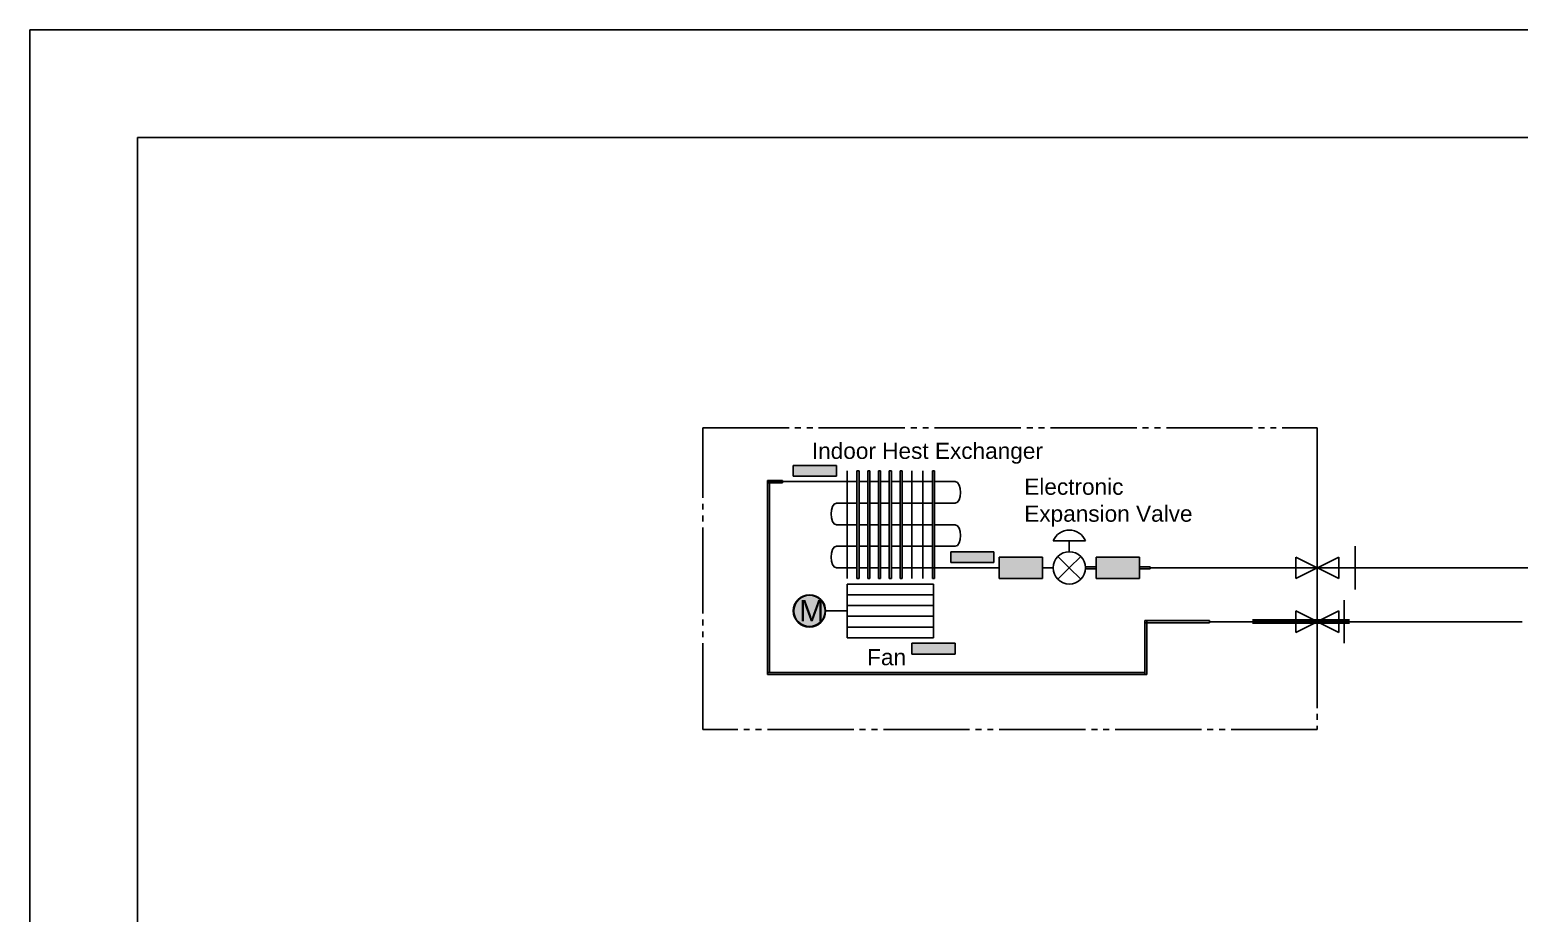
# Model space of a CAD drawing. Header units: millimetres. Extents: x 0 to 2953, y 0 to 987.
# Drawn here: x 1936.7 to 2074.9, y 905.1 to 987.1 of the extents above; entities that cross this region are included whole.
import ezdxf

# ---------------------------------------------------------------- set-up
doc = ezdxf.new("R2010")
doc.units = ezdxf.units.MM
for name, pattern in [('ACAD_ISO02W100', [15, 12, -3]), ('ACAD_ISO04W100', [30, 24, -3, 0, -3]), ('JIS_09_08', [10.75, 8, -0.55, 0.55, -0.55, 0.55, -0.55])]:
    doc.linetypes.add(name, pattern=pattern)
for name, color, linetype in [('COLUMNAS', 1, 'Continuous'), ('DIBUJO', 250, 'Continuous'), ('EJES PROYECTO', 250, 'JIS_09_08'), ('TEXTO PROYECTO', 250, 'ACAD_ISO04W100')]:
    doc.layers.add(name, color=color, linetype=linetype)
doc.styles.get("Standard").update_dxf_attribs({"font": 'arial.ttf', "height": 2.5})

msp = doc.modelspace()

# ---------------------------------------------------------------- hatches: boundary and pattern name
at = {"layer": 'COLUMNAS'}
h = msp.add_hatch(color=5, dxfattribs=at)
h.dxf.hatch_style = 1
h.paths.add_polyline_path([(2006.55, 945.3), (2005.15, 945.3), (2005.15, 945.1), (2006.55, 945.1)])
at = {"layer": 'COLUMNAS', "true_color": 0x000000}
h = msp.add_hatch(color=18, dxfattribs=at)
h.dxf.hatch_style = 1
h.paths.add_polyline_path([(2007.55, 933.2, 1), (2010.55, 933.2, 1)])
h.paths.add_polyline_path([(2010.5, 933.2, -1), (2007.6, 933.2, -1)], flags=16)
at = {"layer": 'DIBUJO'}
h = msp.add_hatch(color=1, dxfattribs=at)
h.dxf.hatch_style = 1
h.paths.add_polyline_path([(2011.55, 946.7), (2007.55, 946.7), (2007.55, 945.7), (2011.55, 945.7)])
h = msp.add_hatch(color=5, dxfattribs=at)
h.dxf.hatch_style = 1
h.paths.add_polyline_path([(2005.15, 927.5), (2005.35, 927.5), (2005.35, 945.1), (2005.15, 945.1)])
h = msp.add_hatch(color=256, dxfattribs=at)
h.dxf.hatch_style = 1
h.paths.add_polyline_path([(2013.65, 946.2), (2013.45, 946.2), (2013.45, 936.2), (2013.65, 936.2)])
h.paths.add_polyline_path([(2014.65, 946.2), (2014.45, 946.2), (2014.45, 936.2), (2014.65, 936.2)])
h.paths.add_polyline_path([(2015.65, 946.2), (2015.45, 946.2), (2015.45, 936.2), (2015.65, 936.2)])
h.paths.add_polyline_path([(2016.65, 946.2), (2016.45, 946.2), (2016.45, 936.2), (2016.65, 936.2)])
h.paths.add_polyline_path([(2017.65, 946.2), (2017.45, 946.2), (2017.45, 936.2), (2017.65, 936.2)])
h.paths.add_polyline_path([(2020.65, 946.2), (2020.45, 946.2), (2020.45, 936.2), (2020.65, 936.2)])
h = msp.add_hatch(color=1, dxfattribs=at)
h.dxf.hatch_style = 1
h.paths.add_polyline_path([(2026.15, 938.7), (2022.15, 938.7), (2022.15, 937.7), (2026.15, 937.7)])
h = msp.add_hatch(color=256, dxfattribs=at)
h.dxf.hatch_style = 1
h.paths.add_polyline_path([(2054.15, 937.21), (2051.65, 937.21), (2051.65, 937.19), (2054.15, 937.19)])
h = msp.add_hatch(color=256, dxfattribs=at)
h.dxf.hatch_style = 1
h.paths.add_polyline_path([(2054.15, 937.21), (2054.15, 937.19), (2058.15, 937.19), (2058.15, 937.21)])
h = msp.add_hatch(color=256, dxfattribs=at)
h.dxf.hatch_style = 1
h.paths.add_polyline_path([(2010.55, 933.2, 1), (2007.55, 933.2, 1)], flags=16)
h.paths.add_polyline_path([(2010.5, 933.2, 1), (2007.6, 933.2, 1)], flags=0)
h.paths.add_polyline_path([(2007.38, 931.12), (2010.71, 931.12), (2010.71, 935.25), (2007.38, 935.25)], flags=9)
h = msp.add_hatch(color=256, dxfattribs=at)
h.dxf.hatch_style = 1
h.paths.add_polyline_path([(2010.55, 933.2, 1), (2007.55, 933.2, 1)], flags=16)
h.paths.add_polyline_path([(2010.5, 933.2, 1), (2007.6, 933.2, 1)], flags=0)
h.paths.add_polyline_path([(2007.38, 931.12), (2010.71, 931.12), (2010.71, 935.25), (2007.38, 935.25)], flags=9)
h = msp.add_hatch(color=5, dxfattribs=at)
h.dxf.hatch_style = 1
h.paths.add_polyline_path([(2046.15, 932.1), (2046.15, 932.3), (2040.15, 932.3), (2040.15, 932.1)])
h = msp.add_hatch(color=5, dxfattribs=at)
h.dxf.hatch_style = 1
h.paths.add_polyline_path([(2040.35, 932.1), (2040.15, 932.1), (2040.15, 927.3), (2040.35, 927.3)])
at = {"layer": 'DIBUJO', "lineweight": 211}
h = msp.add_hatch(color=256, dxfattribs=at)
h.dxf.hatch_style = 1
h.paths.add_polyline_path([(2058.65, 932.21), (2050.15, 932.21), (2050.15, 932.19), (2058.65, 932.19)])
h.paths.add_polyline_path([(2059.15, 932.2), (2058.65, 932.2), (2058.65, 932.19), (2059.15, 932.19)])
h.paths.add_polyline_path([(2059.15, 932.21), (2058.65, 932.21), (2058.65, 932.2), (2059.15, 932.2)])
at = {"layer": 'DIBUJO'}
h = msp.add_hatch(color=1, dxfattribs=at)
h.dxf.hatch_style = 1
h.paths.add_polyline_path([(2022.55, 930.2), (2018.55, 930.2), (2018.55, 929.2), (2022.55, 929.2)])
h = msp.add_hatch(color=5, dxfattribs=at)
h.dxf.hatch_style = 1
h.paths.add_polyline_path([(2005.15, 927.3), (2040.15, 927.3), (2040.15, 927.5), (2005.15, 927.5)])
at = {"layer": 'TEXTO PROYECTO'}
h = msp.add_hatch(color=256, dxfattribs=at)
h.dxf.hatch_style = 1
h.paths.add_polyline_path([(2030.65, 938.2), (2026.65, 938.2), (2026.65, 936.2), (2030.65, 936.2)])
h.paths.add_polyline_path([(2039.65, 938.2), (2035.65, 938.2), (2035.65, 936.2), (2039.65, 936.2)])
h.paths.add_polyline_path([(2035.65, 937.3), (2034.65, 937.3), (2034.65, 937.1), (2035.65, 937.1)])
h.paths.add_polyline_path([(2040.65, 937.3), (2039.65, 937.3), (2039.65, 937.1), (2040.65, 937.1)])
h.paths.add_polyline_path([(2010.55, 933.2, 1), (2007.55, 933.2, 1)], flags=16)
h.paths.add_polyline_path([(2007.6, 933.2, -1), (2010.5, 933.2, -1)], flags=0)
h.paths.add_polyline_path([(2007.38, 931.12), (2010.71, 931.12), (2010.71, 935.25), (2007.38, 935.25)], flags=9)
h = msp.add_hatch(color=256, dxfattribs=at)
h.dxf.hatch_style = 1
h.paths.add_polyline_path([(2010.55, 933.2, 1), (2007.55, 933.2, 1)], flags=16)
h.paths.add_polyline_path([(2010.5, 933.2, 1), (2007.6, 933.2, 1)], flags=0)
h.paths.add_polyline_path([(2007.38, 931.12), (2010.71, 931.12), (2010.71, 935.25), (2007.38, 935.25)], flags=9)
h = msp.add_hatch(color=256, dxfattribs=at)
h.dxf.hatch_style = 1
h.paths.add_polyline_path([(2010.55, 933.2, 1), (2007.55, 933.2, 1)], flags=16)
h.paths.add_polyline_path([(2010.5, 933.2, 1), (2007.6, 933.2, 1)], flags=0)
h.paths.add_polyline_path([(2007.38, 931.12), (2010.71, 931.12), (2010.71, 935.25), (2007.38, 935.25)], flags=9)

# ---------------------------------------------------------------- linework, layer by layer
for p, q in [((1936.73, 987.14), (2356.73, 987.14)), ((1936.73, 987.14), (1936.73, 690.14)), ((1946.73, 977.14), (1946.73, 700.14)), ((1946.73, 977.14), (2346.79, 977.14))]:
    msp.add_line(p, q)
at = {"layer": 'DIBUJO'}
for p, q in [((2007.55, 945.7), (2007.55, 946.7)), ((2007.55, 946.7), (2011.55, 946.7)), ((2011.55, 946.7), (2011.55, 945.7)), ((2006.55, 945.2), (2012.55, 945.2)), ((2007.55, 945.7), (2011.55, 945.7)), ((2012.55, 946.2), (2012.55, 936.2)), ((2012.55, 945.2), (2013.45, 945.2)), ((2013.45, 946.2), (2013.65, 946.2)), ((2013.45, 946.2), (2013.45, 936.2)), ((2013.65, 946.2), (2013.65, 936.2)), ((2013.65, 945.2), (2014.45, 945.2)), ((2014.45, 946.2), (2014.65, 946.2)), ((2014.45, 946.2), (2014.45, 936.2)), ((2014.65, 946.2), (2014.65, 936.2)), ((2014.65, 945.2), (2015.45, 945.2)), ((2015.45, 946.2), (2015.65, 946.2)), ((2015.45, 946.2), (2015.45, 936.2)), ((2015.65, 946.2), (2015.65, 936.2)), ((2015.65, 945.2), (2016.45, 945.2)), ((2016.45, 946.2), (2016.65, 946.2)), ((2016.45, 946.2), (2016.45, 936.2)), ((2016.65, 946.2), (2016.65, 936.2)), ((2016.65, 945.2), (2017.45, 945.2)), ((2017.45, 946.2), (2017.65, 946.2)), ((2017.45, 946.2), (2017.45, 936.2)), ((2017.65, 946.2), (2017.65, 936.2)), ((2017.65, 945.2), (2020.45, 945.2)), ((2018.55, 946.2), (2018.55, 936.2)), ((2019.55, 946.2), (2019.55, 936.2)), ((2020.45, 946.2), (2020.45, 936.2)), ((2020.45, 946.2), (2020.65, 946.2)), ((2020.65, 946.2), (2020.65, 936.2)), ((2020.65, 945.2), (2022.55, 945.2)), ((2011.55, 943.2), (2013.45, 943.2)), ((2013.65, 943.2), (2014.45, 943.2)), ((2014.65, 943.2), (2015.45, 943.2)), ((2015.65, 943.2), (2016.45, 943.2)), ((2016.65, 943.2), (2017.45, 943.2)), ((2017.65, 943.2), (2020.45, 943.2)), ((2020.65, 943.2), (2022.55, 943.2)), ((2011.55, 941.2), (2013.45, 941.2)), ((2013.65, 941.2), (2014.45, 941.2)), ((2014.65, 941.2), (2015.45, 941.2)), ((2015.65, 941.2), (2016.45, 941.2)), ((2016.65, 941.2), (2017.45, 941.2)), ((2017.65, 941.2), (2020.45, 941.2)), ((2020.65, 941.2), (2022.55, 941.2)), ((2031.65, 939.7), (2034.65, 939.7)), ((2033.15, 938.7), (2033.15, 939.7)), ((2011.55, 939.2), (2013.45, 939.2)), ((2013.65, 939.2), (2014.45, 939.2)), ((2014.65, 939.2), (2015.45, 939.2)), ((2015.65, 939.2), (2016.45, 939.2)), ((2016.65, 939.2), (2017.45, 939.2)), ((2017.65, 939.2), (2020.45, 939.2)), ((2020.65, 939.2), (2022.55, 939.2)), ((2022.15, 937.7), (2022.15, 938.7)), ((2022.15, 938.7), (2026.15, 938.7)), ((2026.15, 938.7), (2026.15, 937.7)), ((2030.65, 938.2), (2026.65, 938.2)), ((2026.65, 938.2), (2026.65, 936.2)), ((2030.65, 936.2), (2030.65, 938.2)), ((2033.15, 937.2), (2032.09, 938.26)), ((2033.15, 937.2), (2034.21, 938.26)), ((2039.65, 938.2), (2035.65, 938.2)), ((2035.65, 938.2), (2035.65, 936.2)), ((2039.65, 936.2), (2039.65, 938.2)), ((2054.15, 936.2), (2054.15, 938.2)), ((2056.13, 937.21), (2054.15, 938.2)), ((2056.17, 937.21), (2058.15, 938.2)), ((2058.15, 936.2), (2058.15, 938.2)), ((2059.65, 939.2), (2059.65, 935.2)), ((2011.55, 937.2), (2013.45, 937.2)), ((2013.65, 937.2), (2014.45, 937.2)), ((2014.65, 937.2), (2015.45, 937.2)), ((2015.65, 937.2), (2016.45, 937.2)), ((2016.65, 937.2), (2017.45, 937.2)), ((2017.65, 937.2), (2020.65, 937.2)), ((2020.65, 937.2), (2026.65, 937.2)), ((2022.15, 937.7), (2026.15, 937.7)), ((2030.65, 937.2), (2031.65, 937.2)), ((2033.15, 937.2), (2032.09, 936.14)), ((2033.15, 937.2), (2034.21, 936.14)), ((2034.65, 937.3), (2034.65, 937.1)), ((2034.65, 937.1), (2034.65, 937.3)), ((2034.65, 937.3), (2035.65, 937.3)), ((2035.65, 937.1), (2034.65, 937.1)), ((2035.65, 937.1), (2035.65, 937.3)), ((2035.65, 937.3), (2035.65, 937.1)), ((2040.65, 937.3), (2039.65, 937.3)), ((2039.65, 937.3), (2039.65, 937.1)), ((2039.65, 937.1), (2040.65, 937.1)), ((2040.65, 937.1), (2040.65, 937.3)), ((2060.65, 937.21), (2051.65, 937.21)), ((2051.65, 937.21), (2051.65, 937.19)), ((2060.65, 937.19), (2051.65, 937.19)), ((2056.13, 937.19), (2054.15, 936.2)), ((2056.17, 937.19), (2058.15, 936.2)), ((2060.65, 937.21), (2060.65, 937.19)), ((2012.55, 935.7), (2012.55, 930.7)), ((2012.55, 935.7), (2020.55, 935.7)), ((2013.45, 936.2), (2013.65, 936.2)), ((2014.45, 936.2), (2014.65, 936.2)), ((2015.45, 936.2), (2015.65, 936.2)), ((2016.45, 936.2), (2016.65, 936.2)), ((2017.45, 936.2), (2017.65, 936.2)), ((2020.45, 936.2), (2020.65, 936.2)), ((2020.55, 935.7), (2020.55, 930.7)), ((2026.65, 936.2), (2030.65, 936.2)), ((2035.65, 936.2), (2039.65, 936.2)), ((2012.55, 934.7), (2020.55, 934.7)), ((2058.65, 934.2), (2058.65, 930.2)), ((2012.55, 933.2), (2010.55, 933.2)), ((2020.55, 933.7), (2012.55, 933.7)), ((2020.55, 932.7), (2012.55, 932.7)), ((2054.15, 932.21), (2054.15, 933.2)), ((2056.13, 932.21), (2054.15, 933.2)), ((2056.17, 932.21), (2058.15, 933.2)), ((2058.15, 932.21), (2058.15, 933.2)), ((2020.55, 931.7), (2012.55, 931.7)), ((2054.15, 931.2), (2054.15, 932.19)), ((2056.13, 932.19), (2054.15, 931.2)), ((2056.17, 932.19), (2058.15, 931.2)), ((2058.15, 931.2), (2058.15, 932.19)), ((2059.15, 932.21), (2059.15, 932.19)), ((2020.55, 930.7), (2012.55, 930.7)), ((2018.55, 929.2), (2018.55, 930.2)), ((2018.55, 930.2), (2022.55, 930.2)), ((2022.55, 930.2), (2022.55, 929.2)), ((2018.55, 929.2), (2022.55, 929.2))]:
    msp.add_line(p, q, dxfattribs=at)
at = {"layer": 'DIBUJO', "color": 5}
for p, q in [((2005.15, 945.3), (2006.55, 945.3)), ((2005.15, 945.1), (2005.15, 945.3)), ((2005.15, 927.5), (2005.15, 945.1)), ((2005.15, 945.1), (2005.35, 945.1)), ((2006.55, 945.1), (2005.15, 945.1)), ((2005.35, 945.1), (2005.35, 927.5)), ((2006.55, 945.3), (2006.55, 945.1)), ((2046.15, 932.3), (2040.15, 932.3)), ((2040.15, 932.3), (2040.15, 932.1)), ((2040.15, 932.3), (2040.15, 927.3)), ((2046.15, 932.1), (2040.15, 932.1)), ((2040.35, 927.3), (2040.35, 932.3)), ((2046.15, 932.3), (2046.15, 932.1)), ((2050.15, 932.2), (2046.15, 932.2)), ((2059.15, 932.2), (2075.15, 932.2)), ((2005.15, 927.3), (2005.15, 927.5)), ((2005.15, 927.5), (2040.15, 927.5)), ((2005.35, 927.5), (2005.15, 927.5)), ((2040.15, 927.3), (2005.15, 927.3)), ((2040.15, 927.5), (2040.15, 927.3)), ((2040.15, 927.3), (2040.35, 927.3))]:
    msp.add_line(p, q, dxfattribs=at)
at = {"layer": 'DIBUJO', "color": 40, "true_color": 0xf8d731}
for p, q in [((2051.65, 937.2), (2040.65, 937.2)), ((2079.15, 937.21), (2060.65, 937.2))]:
    msp.add_line(p, q, dxfattribs=at)
at = {"layer": 'DIBUJO', "lineweight": 211}
for p, q in [((2059.15, 932.21), (2050.15, 932.21)), ((2050.15, 932.19), (2050.15, 932.21)), ((2059.15, 932.19), (2050.15, 932.19))]:
    msp.add_line(p, q, dxfattribs=at)
at = {"layer": 'DIBUJO'}
for centre, radius in [((2033.15, 937.2), 1.5), ((2009.05, 933.2), 1.5), ((2009.05, 933.2), 1.45)]:
    msp.add_circle(centre, radius, dxfattribs=at)
msp.add_arc((2033.15, 939.08), 1.62, 22.6199, 157.3801, dxfattribs=at)
for points in [[(2022.55, 945.2), (2023.22, 945.2), (2023.22, 943.2), (2022.55, 943.2)], [(2011.55, 943.2), (2010.88, 943.2), (2010.88, 941.2), (2011.55, 941.2)], [(2022.55, 941.2), (2023.22, 941.2), (2023.22, 939.2), (2022.55, 939.2)], [(2011.55, 939.2), (2010.88, 939.2), (2010.88, 937.2), (2011.55, 937.2)]]:
    msp.add_open_spline(points, degree=3, dxfattribs=at)
at = {"layer": 'EJES PROYECTO'}
for p, q in [((1999.15, 922.2), (1999.15, 950.2)), ((1999.15, 950.2), (2056.15, 950.2)), ((2056.15, 950.2), (2056.15, 937.21)), ((2056.15, 937.19), (2056.15, 932.21)), ((2056.15, 932.19), (2056.15, 922.2)), ((2056.15, 922.2), (1999.15, 922.2))]:
    msp.add_line(p, q, dxfattribs=at)
at = {"layer": 'EJES PROYECTO', "linetype": 'ACAD_ISO02W100'}
for p, q in [((2056.15, 950.2), (2056.15, 937.21)), ((2056.15, 937.19), (2056.15, 932.21))]:
    msp.add_line(p, q, dxfattribs=at)

# ---------------------------------------------------------------- texts
at = {"layer": 'TEXTO PROYECTO', "attachment_point": 1}
for s, width, heights, insert, char_height in [('Indoor Hest Exchanger', 21.9398, [0], (2009.27, 948.81), 1.5), ('Electronic\\PExpansion Valve', 21.9398, [0], (2028.97, 945.48), 1.5), ('M', 2, [0.276], (2008.09, 934.22), 2), ('Fan', 21.9398, [0], (2014.4, 929.66), 1.5)]:
    msp.add_mtext_dynamic_manual_height_columns(s, width=width, gutter_width=12.5, heights=heights, dxfattribs=dict(at, insert=insert, char_height=char_height))

doc.saveas('drawing.dxf')
